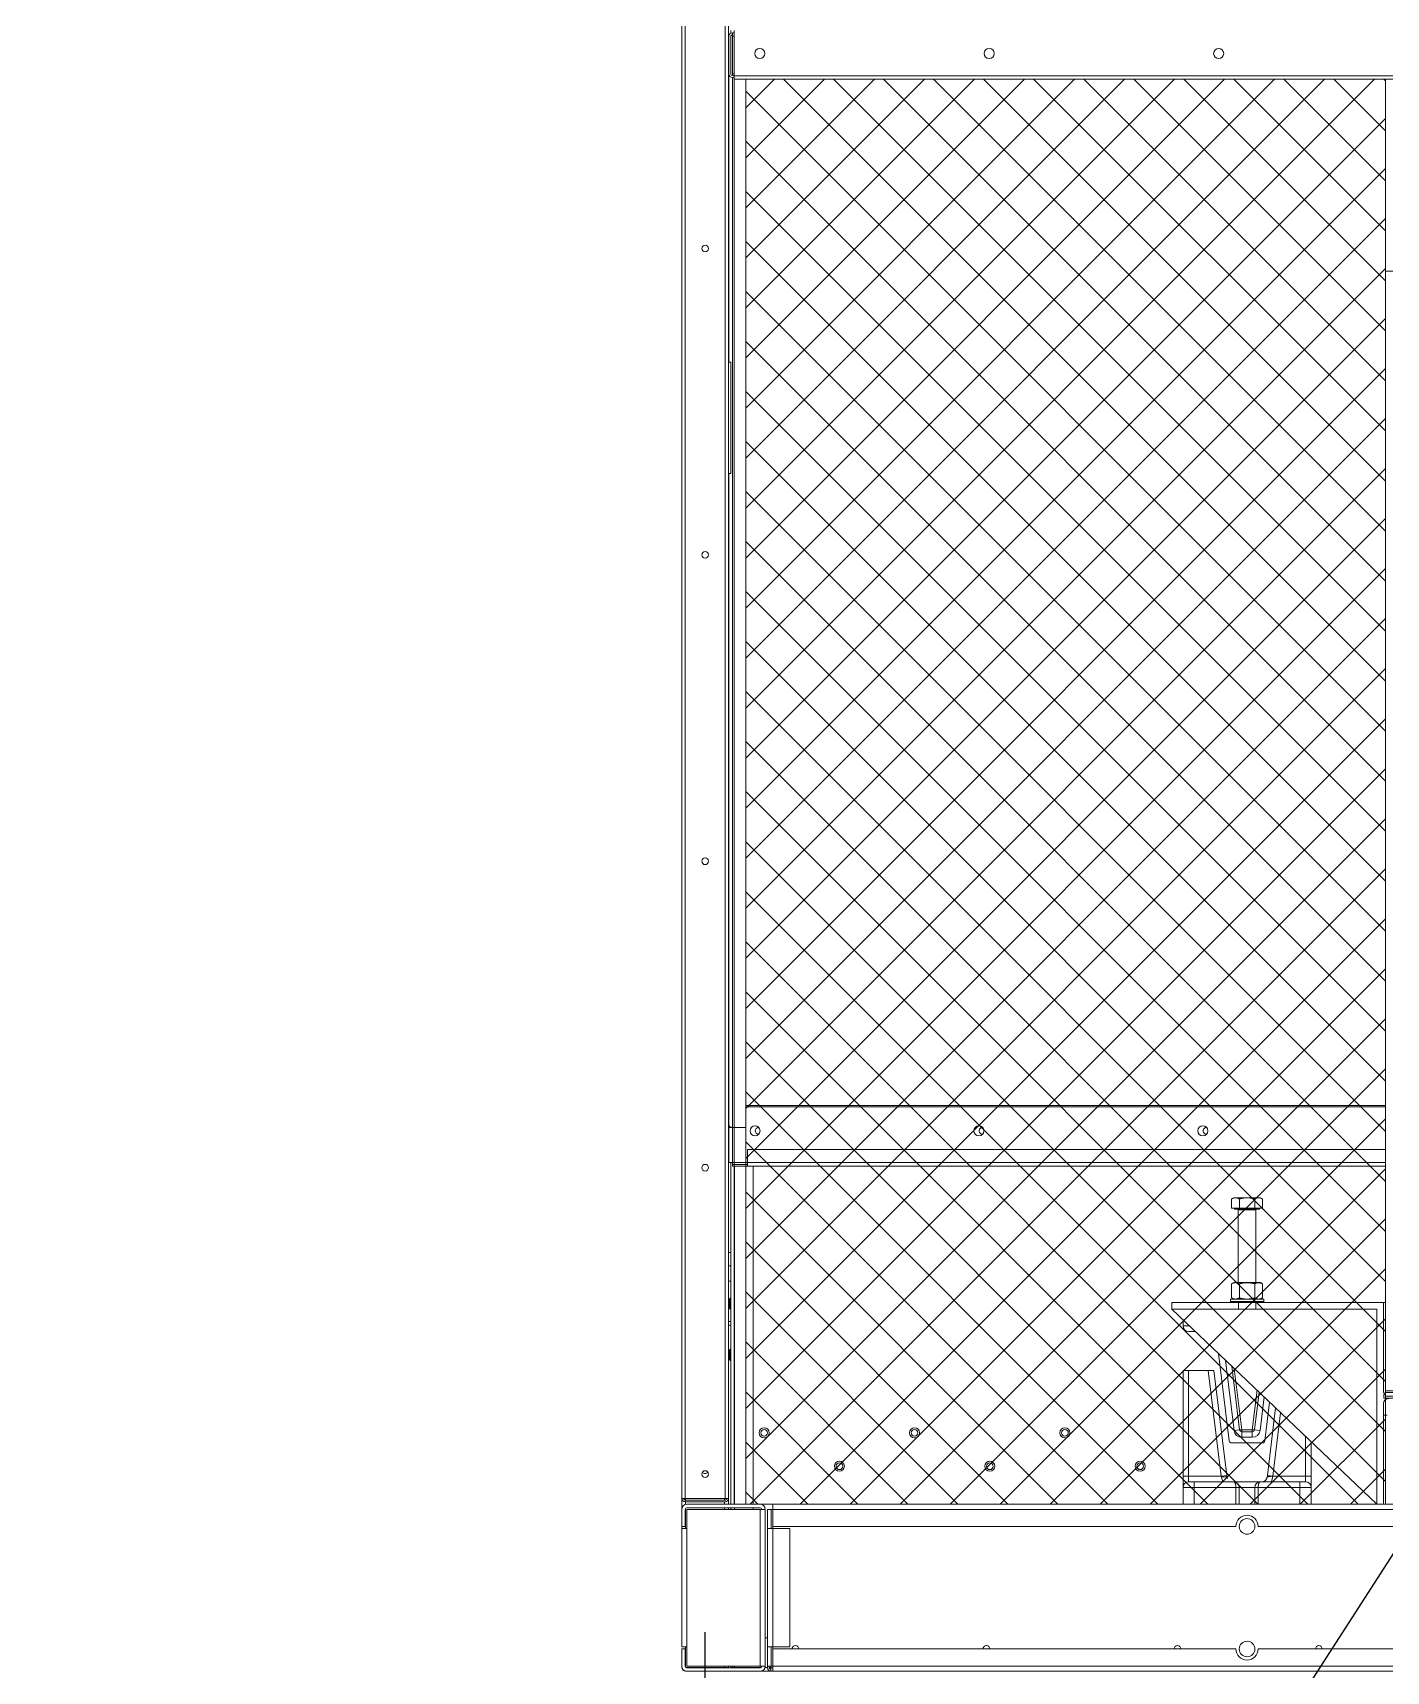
# Model space of a CAD drawing. Header units: millimetres. Extents: x 87724 to 117132, y 70018 to 90813.
# Drawn here: x 106566 to 107781, y 77601 to 79071 of the extents above; entities that cross this region are included whole.
import ezdxf
from ezdxf import colors
from ezdxf.entities.mleader import LeaderData, LeaderLine
from ezdxf.math import Vec2, Vec3

# ---------------------------------------------------------------- set-up
doc = ezdxf.new("R2010")
doc.units = ezdxf.units.MM
doc.linetypes.add('CENTERX2', pattern=[4, 2.5, -0.5, 0.5, -0.5])
doc.layers.add('냉각탑_dim', color=1, linetype='Continuous')
doc.styles.get("Standard").update_dxf_attribs({"font": 'arial.ttf'})

# ---------------------------------------------------------------- blocks, each defined once
blk = doc.blocks.new('SJMO 100 R')
at = {"lineweight": 5}
h = blk.add_hatch(dxfattribs=at)
h.set_pattern_fill('ANSI37', scale=10)
h.set_pattern_definition([(45, (-508540.594, -410614.56), (-22.4506403, 22.4506403), []), (135, (-508540.594, -410614.56), (-22.4506403, -22.4506403), [])])
h.paths.add_polyline_path([(107780, 79029.8), (107205.7, 79029.8), (107205.7, 77750.8), (107780, 77750.8)])
at = {"color": 7, "lineweight": 20}
for p, q in [((107148.3, 77755.9), (107148.3, 79997.7)), ((107151.4, 77755.9), (107151.4, 79997.7)), ((107187.2, 79997.7), (107187.2, 77755.9)), ((107190.3, 79997.7), (107190.3, 77755.9)), ((107193.8, 78088.9), (107193.8, 79031.4)), ((107195.4, 79032.9), (109301.2, 79032.9)), ((107195.4, 79029.8), (109311.5, 79029.8)), ((107205.7, 79029.8), (107205.7, 78088.9)), ((107780, 78857.5), (107780, 77852.4)), ((107230, 77750.8), (109266.6, 77750.8)), ((107230, 77746.1), (109266.6, 77746.1)), ((108830.8, 77730.8), (107665.8, 77730.8)), ((107665.8, 77620.8), (108830.8, 77620.8)), ((109266.6, 77605.5), (107230, 77605.5)), ((109266.6, 77600.8), (107230, 77600.8))]:
    blk.add_line(p, q, dxfattribs=at)
at = {"color": 7, "lineweight": 20, "ltscale": 0.018778}
for p, q in [((107190.7, 79068.3), (107190.7, 79034.5)), ((107192.3, 79068.3), (107192.3, 79034.5)), ((107193.8, 79034.5), (107193.8, 79068.3))]:
    blk.add_line(p, q, dxfattribs=at)
at = {"color": 7, "lineweight": 20, "ltscale": 0.001327}
blk.add_line((107192.3, 79071), (107192.3, 79073.4), dxfattribs=at)
at = {"color": 7, "lineweight": 20, "ltscale": 0.018632}
blk.add_line((107192.3, 79068), (107192.3, 79034.5), dxfattribs=at)
at = {"color": 7, "lineweight": 20, "ltscale": 0.001722}
for p, q in [((107193.8, 79071.4), (107193.8, 79068.3)), ((107195.4, 79029.8), (107195.4, 79032.9)), ((107190.7, 78088.9), (107193.8, 78088.9)), ((107190.7, 78057.3), (107193.8, 78057.3)), ((107207.3, 78057.3), (107207.3, 78054.2)), ((107151.4, 77755.9), (107148.3, 77755.9)), ((107187.2, 77755.9), (107190.3, 77755.9)), ((107228.4, 77603.9), (107228.4, 77600.8))]:
    blk.add_line(p, q, dxfattribs=at)
at = {"color": 7, "lineweight": 20, "ltscale": 0.000888887}
for p, q in [((107195.4, 79071.4), (107193.8, 79071.4)), ((107193.8, 79033), (107195.4, 79033))]:
    blk.add_line(p, q, dxfattribs=at)
at = {"color": 7, "lineweight": 20, "ltscale": 0.000888888}
for p, q in [((107195.4, 79068.3), (107193.8, 79068.3)), ((107193.8, 79034.5), (107195.4, 79034.5))]:
    blk.add_line(p, q, dxfattribs=at)
at = {"color": 7, "lineweight": 20, "ltscale": 0.0225}
blk.add_line((107195.4, 79073.4), (107195.4, 79032.9), dxfattribs=at)
at = {"color": 7, "lineweight": 20, "ltscale": 0.000335468}
blk.add_line((107190.7, 79034.5), (107190.7, 79033.9), dxfattribs=at)
at = {"color": 7, "lineweight": 20, "ltscale": 3.6866e-05}
blk.add_line((107190.8, 79033.9), (107190.7, 79033.9), dxfattribs=at)
at = {"color": 7, "lineweight": 20, "ltscale": 0.143368}
blk.add_line((107190.7, 78775.8), (107190.7, 79033.9), dxfattribs=at)
at = {"color": 7, "lineweight": 20, "ltscale": 0.000833334}
blk.add_line((107193.8, 79033), (107193.8, 79034.5), dxfattribs=at)
at = {"color": 7, "lineweight": 20, "ltscale": 0.000888889}
for p, q in [((107193.8, 79031.4), (107195.4, 79031.4)), ((107193.8, 79031.4), (107195.4, 79031.4)), ((107193.8, 78055.8), (107193.8, 78054.2)), ((107151.4, 77752.8), (107151.4, 77754.4)), ((107230, 77603.9), (107228.4, 77603.9))]:
    blk.add_line(p, q, dxfattribs=at)
at = {"color": 7, "lineweight": 20, "ltscale": 0.039056}
for p, q in [((107850.3, 78857.5), (107780, 78857.5)), ((107778.3, 77852.4), (107778.3, 77931.8)), ((107778.5, 77846), (107848.8, 77846)), ((107780, 77852.4), (107850.3, 77852.4)), ((107780, 77850.9), (107850.3, 77850.9)), ((107780, 77847.7), (107850.3, 77847.7))]:
    blk.add_line(p, q, dxfattribs=at)
at = {"color": 7, "lineweight": 20, "ltscale": 0.001111}
for p, q in [((107190.3, 78775.8), (107192.3, 78775.8)), ((107190.3, 78675.8), (107192.3, 78675.8)), ((107190.3, 77976.6), (107192.3, 77976.6)), ((107190.3, 77964.8), (107192.3, 77964.8)), ((107190.3, 77950.8), (107192.3, 77950.8)), ((107190.3, 77950.8), (107192.3, 77950.8)), ((107192.3, 77914.8), (107190.3, 77914.8)), ((107190.3, 77911.3), (107192.3, 77911.3)), ((107186.8, 77752.8), (107186.8, 77750.8)), ((107230, 77730.8), (107230, 77728.8)), ((107225.3, 77630.8), (107223.3, 77630.8)), ((107230, 77622.8), (107230, 77620.8)), ((107192.3, 77604.3), (107194.3, 77604.3))]:
    blk.add_line(p, q, dxfattribs=at)
at = {"color": 7, "lineweight": 20, "ltscale": 0.055556}
blk.add_line((107192.3, 78775.8), (107192.3, 78675.8), dxfattribs=at)
at = {"color": 7, "lineweight": 20, "ltscale": 0.32472}
blk.add_line((107190.7, 78091.3), (107190.7, 78675.8), dxfattribs=at)
at = {"color": 7, "lineweight": 20, "ltscale": 0.359778}
for p, q in [((107780, 78108.5), (107205.7, 78108.5)), ((107780, 78107.3), (107205.7, 78107.3))]:
    blk.add_line(p, q, dxfattribs=at)
at = {"color": 7, "lineweight": 20, "ltscale": 0.000148633}
blk.add_line((107190.7, 78091.3), (107190.7, 78091.1), dxfattribs=at)
at = {"color": 7, "lineweight": 20, "ltscale": 0.000998869}
blk.add_line((107190.7, 78091.1), (107190.7, 78089.3), dxfattribs=at)
at = {"color": 7, "lineweight": 20, "ltscale": 1.00804e-05}
blk.add_line((107190.7, 78091.1), (107190.7, 78091.1), dxfattribs=at)
at = {"color": 7, "lineweight": 20, "ltscale": 0.000227928}
blk.add_line((107190.7, 78089.3), (107190.7, 78088.9), dxfattribs=at)
at = {"color": 7, "lineweight": 20, "ltscale": 0.000772731}
blk.add_line((107190.7, 78089.3), (107192.1, 78089.3), dxfattribs=at)
at = {"color": 7, "lineweight": 20, "ltscale": 0.000171737}
blk.add_line((107192.3, 78088.9), (107192.3, 78089.2), dxfattribs=at)
at = {"color": 7, "lineweight": 20, "ltscale": 0.017557}
for p, q in [((107190.7, 78057.3), (107190.7, 78088.9)), ((107193.8, 78057.3), (107193.8, 78088.9)), ((107205.7, 78088.9), (107205.7, 78057.3))]:
    blk.add_line(p, q, dxfattribs=at)
at = {"color": 7, "lineweight": 20, "ltscale": 0.006611}
for p, q in [((107205.7, 78088.9), (107193.8, 78088.9)), ((107193.8, 78088.9), (107205.7, 78088.9)), ((107207.3, 78057.3), (107207.3, 78069.2)), ((107193.8, 78057.3), (107205.7, 78057.3))]:
    blk.add_line(p, q, dxfattribs=at)
at = {"color": 7, "lineweight": 20, "ltscale": 0.358889}
for p, q in [((107207.3, 78069.2), (107780, 78069.2)), ((107207.3, 78057.3), (107780, 78057.3)), ((107207.3, 78054.2), (107780, 78054.2))]:
    blk.add_line(p, q, dxfattribs=at)
at = {"color": 7, "lineweight": 20, "ltscale": 0.170236}
blk.add_line((107192.3, 78057.3), (107192.3, 77750.8), dxfattribs=at)
at = {"color": 7, "lineweight": 20, "ltscale": 0.000833333}
for p, q in [((107193.8, 78055.8), (107193.8, 78057.3)), ((107230, 77746.1), (107228.5, 77746.1)), ((107153, 77622.8), (107151.5, 77622.8)), ((107188.3, 77604.3), (107186.8, 77604.3)), ((107195.8, 77604.3), (107194.3, 77604.3)), ((107220.1, 77605.5), (107218.6, 77605.5)), ((107230, 77605.5), (107228.5, 77605.5))]:
    blk.add_line(p, q, dxfattribs=at)
at = {"color": 7, "lineweight": 20, "ltscale": 0.0075}
for p, q in [((107193.8, 78057.3), (107207.3, 78057.3)), ((107207.3, 78055.8), (107193.8, 78055.8)), ((107193.8, 78054.2), (107207.3, 78054.2))]:
    blk.add_line(p, q, dxfattribs=at)
at = {"color": 7, "lineweight": 20, "ltscale": 0.168514}
for p, q in [((107195.8, 78054.2), (107195.8, 77750.8)), ((107212.3, 77750.8), (107212.3, 78054.2))]:
    blk.add_line(p, q, dxfattribs=at)
at = {"color": 7, "lineweight": 20, "ltscale": 0.001225}
for p, q in [((107643.8, 78025.8), (107641.9, 78024.7)), ((107667.7, 78025.8), (107669.6, 78024.7))]:
    blk.add_line(p, q, dxfattribs=at)
at = {"color": 7, "lineweight": 20, "ltscale": 0.004598}
for p, q in [((107641.9, 78016.5), (107641.9, 78024.7)), ((107648.9, 78016.5), (107648.9, 78024.7)), ((107662.7, 78016.5), (107662.7, 78024.7)), ((107669.6, 78016.5), (107669.6, 78024.7))]:
    blk.add_line(p, q, dxfattribs=at)
at = {"color": 7, "lineweight": 20, "ltscale": 0.003849}
for p, q in [((107641.9, 78016.5), (107648.9, 78016.5)), ((107662.7, 78016.5), (107669.6, 78016.5))]:
    blk.add_line(p, q, dxfattribs=at)
at = {"color": 7, "lineweight": 20, "ltscale": 0.012461}
blk.add_line((107643.8, 78025.8), (107666.3, 78025.8), dxfattribs=at)
at = {"color": 7, "lineweight": 20, "ltscale": 0.000444444}
for p, q in [((107644.5, 78015.7), (107644.5, 78016.5)), ((107667, 78015.7), (107667, 78016.5))]:
    blk.add_line(p, q, dxfattribs=at)
at = {"color": 7, "lineweight": 20, "ltscale": 0.006247}
for p, q in [((107655.8, 78015.7), (107644.5, 78015.7)), ((107667, 78015.7), (107655.8, 78015.7))]:
    blk.add_line(p, q, dxfattribs=at)
at = {"color": 7, "lineweight": 20, "ltscale": 0.007698}
blk.add_line((107648.9, 78016.5), (107662.7, 78016.5), dxfattribs=at)
at = {"color": 7, "lineweight": 20, "ltscale": 0.00081246}
blk.add_line((107666.3, 78025.8), (107667.7, 78025.8), dxfattribs=at)
at = {"color": 7, "lineweight": 20, "ltscale": 0.004444}
for p, q in [((107655.8, 78015.1), (107647.8, 78015.1)), ((107663.8, 78015.1), (107655.8, 78015.1))]:
    blk.add_line(p, q, dxfattribs=at)
at = {"color": 7, "lineweight": 20, "ltscale": 0.036344}
for p, q in [((107647.8, 78015.1), (107647.8, 77949.6)), ((107663.8, 78015.1), (107663.8, 77949.6))]:
    blk.add_line(p, q, dxfattribs=at)
at = {"color": 7, "lineweight": 20, "ltscale": 0.00121}
for p, q in [((107643.8, 77949.6), (107641.9, 77948.5)), ((107667.8, 77949.6), (107669.6, 77948.5)), ((107643.8, 77934.8), (107641.9, 77935.9)), ((107667.8, 77934.8), (107669.6, 77935.9))]:
    blk.add_line(p, q, dxfattribs=at)
at = {"color": 7, "lineweight": 20, "ltscale": 0.007012}
for p, q in [((107641.9, 77948.5), (107641.9, 77935.9)), ((107648.9, 77948.5), (107648.9, 77935.9)), ((107662.7, 77948.5), (107662.7, 77935.9)), ((107669.6, 77948.5), (107669.6, 77935.9))]:
    blk.add_line(p, q, dxfattribs=at)
at = {"color": 7, "lineweight": 20, "ltscale": 0.000814081}
blk.add_line((107643.8, 77949.6), (107645.3, 77949.6), dxfattribs=at)
at = {"color": 7, "lineweight": 20, "ltscale": 0.012486}
blk.add_line((107645.3, 77949.6), (107667.8, 77949.6), dxfattribs=at)
at = {"color": 7, "lineweight": 20, "ltscale": 0.000337907}
blk.add_line((107190.3, 77935.3), (107190.6, 77935.8), dxfattribs=at)
at = {"color": 7, "lineweight": 20, "ltscale": 0.000340048}
for p, q in [((107190.6, 77935.8), (107190.6, 77935.2)), ((107192.1, 77935.8), (107192.1, 77935.2)), ((107190.6, 77879.8), (107190.6, 77880.4)), ((107192.1, 77879.8), (107192.1, 77880.4))]:
    blk.add_line(p, q, dxfattribs=at)
at = {"color": 7, "lineweight": 20, "ltscale": 0.000924157}
for p, q in [((107191.3, 77934.3), (107190.6, 77935.8)), ((107191.3, 77927.3), (107190.6, 77925.8)), ((107191.3, 77888.3), (107190.6, 77889.8)), ((107191.3, 77881.3), (107190.6, 77879.8))]:
    blk.add_line(p, q, dxfattribs=at)
at = {"color": 7, "lineweight": 20, "ltscale": 0.005216}
for p, q in [((107190.6, 77935.2), (107190.6, 77925.8)), ((107192.1, 77935.2), (107192.1, 77925.8)), ((107190.6, 77880.4), (107190.6, 77889.8)), ((107192.1, 77880.4), (107192.1, 77889.8))]:
    blk.add_line(p, q, dxfattribs=at)
at = {"color": 7, "lineweight": 20, "ltscale": 0.000939485}
for p, q in [((107191.3, 77934.3), (107192.1, 77935.8)), ((107191.3, 77927.3), (107192.1, 77925.8)), ((107191.3, 77888.3), (107192.1, 77889.8)), ((107191.3, 77881.3), (107192.1, 77879.8))]:
    blk.add_line(p, q, dxfattribs=at)
at = {"color": 7, "lineweight": 20, "ltscale": 0.000238034}
for p, q in [((107191.3, 77933.9), (107191.3, 77934.3)), ((107191.3, 77881.8), (107191.3, 77881.3))]:
    blk.add_line(p, q, dxfattribs=at)
at = {"color": 7, "lineweight": 20, "ltscale": 0.003651}
for p, q in [((107191.3, 77927.3), (107191.3, 77933.9)), ((107191.3, 77888.3), (107191.3, 77881.8))]:
    blk.add_line(p, q, dxfattribs=at)
at = {"color": 7, "lineweight": 20, "ltscale": 0.000280261}
for p, q in [((107192.3, 77935.4), (107192.1, 77935.8)), ((107192.3, 77926.3), (107192.1, 77925.8)), ((107192.3, 77889.4), (107192.1, 77889.8)), ((107192.3, 77880.3), (107192.1, 77879.8))]:
    blk.add_line(p, q, dxfattribs=at)
at = {"color": 0, "lineweight": 20}
for p, q in [((107588.3, 77925.8), (107588.3, 77931.8)), ((107588.3, 77931.8), (107780, 77931.8)), ((107608.3, 77925.8), (107588.3, 77925.8)), ((107588.3, 77925.8), (107772.3, 77750.8)), ((107708.3, 77925.8), (107772.3, 77925.8)), ((107772.3, 77925.8), (107772.3, 77750.8)), ((107223.3, 77600.8), (109273.3, 77600.8))]:
    blk.add_line(p, q, dxfattribs=at)
at = {"color": 7, "lineweight": 20, "ltscale": 0.008333}
for p, q in [((107640.8, 77934.8), (107655.8, 77934.8)), ((107640.8, 77932.7), (107655.8, 77932.7)), ((107655.8, 77934.8), (107670.8, 77934.8)), ((107655.8, 77932.7), (107670.8, 77932.7)), ((107598.3, 77750.8), (107598.3, 77765.8)), ((107608.3, 77750.8), (107608.3, 77765.8)), ((107645.8, 77750.8), (107645.8, 77765.8)), ((107648.8, 77750.8), (107648.8, 77765.8)), ((107662.8, 77750.8), (107662.8, 77765.8)), ((107665.8, 77750.8), (107665.8, 77765.8)), ((107703.3, 77750.8), (107703.3, 77765.8)), ((107713.3, 77750.8), (107713.3, 77765.8))]:
    blk.add_line(p, q, dxfattribs=at)
at = {"color": 7, "lineweight": 20, "ltscale": 0.001187}
for p, q in [((107640.8, 77934.8), (107640.8, 77932.7)), ((107670.8, 77934.8), (107670.8, 77932.7))]:
    blk.add_line(p, q, dxfattribs=at)
at = {"color": 7, "lineweight": 20, "ltscale": 0.000787795}
for p, q in [((107641.9, 77931.8), (107640.8, 77932.7)), ((107669.7, 77931.8), (107670.8, 77932.7))]:
    blk.add_line(p, q, dxfattribs=at)
at = {"color": 7, "lineweight": 20, "ltscale": 0.007708}
for p, q in [((107641.9, 77931.8), (107655.8, 77931.8)), ((107655.8, 77931.8), (107669.7, 77931.8))]:
    blk.add_line(p, q, dxfattribs=at)
at = {"color": 7, "lineweight": 20, "ltscale": 0.003333}
for p, q in [((107648, 77931.8), (107648, 77925.8)), ((107663.6, 77931.8), (107663.6, 77925.8))]:
    blk.add_line(p, q, dxfattribs=at)
at = {"color": 7, "lineweight": 20, "ltscale": 0.000339182}
for p, q in [((107190.3, 77926.4), (107190.6, 77925.8)), ((107190.3, 77889.3), (107190.6, 77889.8)), ((107190.3, 77880.4), (107190.6, 77879.8))]:
    blk.add_line(p, q, dxfattribs=at)
at = {"color": 7, "lineweight": 20, "ltscale": 0.005556}
for p, q in [((107598.3, 77916.3), (107598.3, 77910.8)), ((107604.1, 77910.8), (107598.3, 77910.8)), ((107608.3, 77765.8), (107598.3, 77765.8)), ((107713.3, 77765.8), (107703.3, 77765.8)), ((107713.3, 77775.8), (107713.3, 77765.8))]:
    blk.add_line(p, q, dxfattribs=at)
at = {"color": 7, "lineweight": 20, "ltscale": 0.002778}
for p, q in [((107608.3, 77925.8), (107603.3, 77925.8)), ((107708.3, 77925.8), (107703.3, 77925.8)), ((107608.3, 77905.8), (107603.3, 77905.8)), ((107608.3, 77906.8), (107608.3, 77905.8)), ((107603.3, 77870.8), (107598.3, 77870.8)), ((107649.1, 77817.6), (107644.1, 77817)), ((107651.1, 77815.8), (107651.1, 77810.8)), ((107660.5, 77815.8), (107660.5, 77810.8)), ((107662.5, 77817.6), (107667.5, 77817)), ((107603.3, 77775.8), (107598.3, 77775.8)), ((107603.3, 77770.8), (107603.3, 77775.8)), ((107608.3, 77770.8), (107603.3, 77770.8)), ((107608.3, 77770.8), (107608.3, 77765.8)), ((107632.6, 77775.8), (107637.6, 77776.4)), ((107678.9, 77775.8), (107674, 77776.4)), ((107703.3, 77770.8), (107703.3, 77765.8)), ((107708.3, 77770.8), (107703.3, 77770.8)), ((107708.3, 77775.8), (107713.3, 77775.8)), ((107708.3, 77775.8), (107708.3, 77770.8))]:
    blk.add_line(p, q, dxfattribs=at)
at = {"color": 7, "lineweight": 20, "ltscale": 0.014295}
for p, q in [((107634, 77925.8), (107608.3, 77925.8)), ((107703.3, 77925.8), (107677.6, 77925.8))]:
    blk.add_line(p, q, dxfattribs=at)
at = {"color": 7, "lineweight": 20, "ltscale": 0.002205}
for p, q in [((107634, 77925.8), (107638, 77925.8)), ((107673.6, 77925.8), (107677.6, 77925.8))]:
    blk.add_line(p, q, dxfattribs=at)
at = {"color": 7, "lineweight": 20, "ltscale": 0.019777}
blk.add_line((107673.6, 77925.8), (107638, 77925.8), dxfattribs=at)
at = {"color": 7, "lineweight": 20, "ltscale": 0.008376}
blk.add_line((107608.3, 77905.8), (107609.3, 77905.8), dxfattribs=at)
at = {"color": 7, "lineweight": 20, "ltscale": 0.053282}
for p, q in [((107639.8, 77807.6), (107630.2, 77885.9)), ((107671.7, 77807.6), (107676, 77842.4))]:
    blk.add_line(p, q, dxfattribs=at)
at = {"color": 7, "lineweight": 20, "ltscale": 0.052778}
for p, q in [((107598.3, 77870.8), (107598.3, 77775.8)), ((107603.3, 77870.8), (107603.3, 77775.8)), ((107708.3, 77775.8), (107708.3, 77811.7)), ((107713.3, 77775.8), (107713.3, 77806.9))]:
    blk.add_line(p, q, dxfattribs=at)
at = {"color": 7, "lineweight": 20, "ltscale": 0.009824}
blk.add_line((107603.3, 77870.8), (107621, 77870.8), dxfattribs=at)
at = {"color": 7, "lineweight": 20, "ltscale": 0.053174}
for p, q in [((107632.6, 77775.8), (107621, 77870.8)), ((107678.9, 77775.8), (107685.9, 77832.9))]:
    blk.add_line(p, q, dxfattribs=at)
at = {"color": 7, "lineweight": 20, "ltscale": 0.002799}
blk.add_line((107626, 77870.8), (107621, 77870.8), dxfattribs=at)
at = {"color": 7, "lineweight": 20, "ltscale": 0.052833}
for p, q in [((107637.6, 77776.4), (107626, 77870.8)), ((107674, 77776.4), (107681.4, 77837.2))]:
    blk.add_line(p, q, dxfattribs=at)
at = {"color": 7, "lineweight": 20, "ltscale": 0.058129}
for p, q in [((107636.4, 77880.1), (107644.1, 77817)), ((107667.5, 77817), (107671.1, 77847))]:
    blk.add_line(p, q, dxfattribs=at)
at = {"color": 7, "lineweight": 20, "ltscale": 0.059604}
for p, q in [((107642.1, 77874.7), (107649.1, 77817.6)), ((107644.3, 77872.5), (107651.1, 77817.6)), ((107664.9, 77853), (107660.5, 77817.6)), ((107662.5, 77817.6), (107666.6, 77851.3))]:
    blk.add_line(p, q, dxfattribs=at)
at = {"color": 7, "lineweight": 20, "ltscale": 0.005722}
blk.add_line((107778.3, 77830.7), (107778.3, 77841), dxfattribs=at)
at = {"color": 7, "lineweight": 20, "ltscale": 0.000190851}
blk.add_line((107778.5, 77851.1), (107778.5, 77850.7), dxfattribs=at)
at = {"color": 7, "lineweight": 20, "ltscale": 6.56775e-05}
blk.add_line((107778.5, 77850.7), (107778.6, 77850.7), dxfattribs=at)
at = {"color": 7, "lineweight": 20, "ltscale": 0.000587565}
blk.add_line((107778.5, 77849.2), (107779.5, 77849.2), dxfattribs=at)
at = {"color": 7, "lineweight": 20, "ltscale": 0.001778}
for p, q in [((107778.5, 77849.2), (107778.5, 77846)), ((107780, 77850.9), (107780, 77847.7)), ((107778.3, 77830.7), (107781.5, 77830.7)), ((107228.5, 77746.1), (107225.3, 77746.1)), ((107151.5, 77730.8), (107148.3, 77730.8)), ((107148.3, 77622.8), (107151.5, 77622.8)), ((107148.3, 77620.8), (107151.5, 77620.8)), ((107225.3, 77605.5), (107228.5, 77605.5))]:
    blk.add_line(p, q, dxfattribs=at)
at = {"color": 7, "lineweight": 20, "ltscale": 0.044389}
blk.add_line((107778.3, 77750.8), (107778.3, 77830.7), dxfattribs=at)
at = {"color": 7, "lineweight": 20, "ltscale": 0.000975701}
for p, q in [((107651.1, 77817.6), (107651.1, 77815.8)), ((107660.5, 77817.6), (107660.5, 77815.8))]:
    blk.add_line(p, q, dxfattribs=at)
at = {"color": 7, "lineweight": 20, "ltscale": 0.005249}
for p, q in [((107651.1, 77817.6), (107660.5, 77817.6)), ((107660.5, 77815.8), (107651.1, 77815.8)), ((107660.5, 77810.8), (107651.1, 77810.8))]:
    blk.add_line(p, q, dxfattribs=at)
at = {"color": 7, "lineweight": 20, "ltscale": 0.015502}
blk.add_line((107669.7, 77805.8), (107641.8, 77805.8), dxfattribs=at)
at = {"color": 7, "lineweight": 20, "ltscale": 0.005554}
blk.add_line((107598.3, 77765.8), (107598.3, 77775.8), dxfattribs=at)
at = {"color": 7, "lineweight": 20, "ltscale": 0.016305}
for p, q in [((107603.3, 77775.8), (107632.6, 77775.8)), ((107678.9, 77775.8), (107708.3, 77775.8))]:
    blk.add_line(p, q, dxfattribs=at)
at = {"color": 7, "lineweight": 20, "ltscale": 0.019722}
for p, q in [((107608.3, 77770.8), (107643.8, 77770.8)), ((107703.3, 77770.8), (107667.8, 77770.8))]:
    blk.add_line(p, q, dxfattribs=at)
at = {"color": 7, "lineweight": 20, "ltscale": 0.020833}
for p, q in [((107608.3, 77765.8), (107645.8, 77765.8)), ((107703.3, 77765.8), (107665.8, 77765.8))]:
    blk.add_line(p, q, dxfattribs=at)
at = {"color": 7, "lineweight": 20, "ltscale": 0.00286}
for p, q in [((107632.6, 77775.8), (107633.9, 77770.8)), ((107678.9, 77775.8), (107677.7, 77770.8))]:
    blk.add_line(p, q, dxfattribs=at)
at = {"color": 7, "lineweight": 20, "ltscale": 0.002757}
blk.add_line((107637.7, 77775.2), (107632.8, 77775.2), dxfattribs=at)
at = {"color": 7, "lineweight": 20, "ltscale": 0.000682136}
for p, q in [((107637.6, 77776.4), (107637.7, 77775.2)), ((107674, 77776.4), (107673.8, 77775.2))]:
    blk.add_line(p, q, dxfattribs=at)
at = {"color": 7, "lineweight": 20, "ltscale": 3.09685e-05}
blk.add_line((107639.5, 77772), (107639.5, 77772), dxfattribs=at)
at = {"color": 7, "lineweight": 20, "ltscale": 7.47435e-06}
blk.add_line((107642.7, 77770.8), (107642.8, 77770.8), dxfattribs=at)
at = {"color": 7, "lineweight": 20, "ltscale": 0.013331}
blk.add_line((107667.8, 77770.8), (107643.8, 77770.8), dxfattribs=at)
at = {"color": 7, "lineweight": 20, "ltscale": 0.001667}
for p, q in [((107648.8, 77765.8), (107645.8, 77765.8)), ((107665.8, 77765.8), (107662.8, 77765.8))]:
    blk.add_line(p, q, dxfattribs=at)
at = {"color": 7, "lineweight": 20, "ltscale": 0.007778}
blk.add_line((107662.8, 77765.8), (107648.8, 77765.8), dxfattribs=at)
at = {"color": 7, "lineweight": 20, "ltscale": 0.005382}
blk.add_line((107148.3, 77746.2), (107148.3, 77755.9), dxfattribs=at)
at = {"color": 7, "lineweight": 20, "ltscale": 0.019889}
for p, q in [((107151.4, 77755.9), (107187.2, 77755.9)), ((107187.2, 77754.4), (107151.4, 77754.4)), ((107187.2, 77752.8), (107151.4, 77752.8))]:
    blk.add_line(p, q, dxfattribs=at)
at = {"color": 7, "lineweight": 20, "ltscale": 0.000832888}
for p, q in [((107151.8, 77754.4), (107151.8, 77755.9)), ((107186.8, 77755.9), (107186.8, 77754.4))]:
    blk.add_line(p, q, dxfattribs=at)
at = {"color": 7, "lineweight": 20, "ltscale": 0.001198}
blk.add_line((107151.8, 77750.7), (107151.8, 77752.8), dxfattribs=at)
at = {"color": 7, "lineweight": 20, "ltscale": 0.036444}
for p, q in [((107153, 77750.8), (107218.6, 77750.8)), ((107153, 77747.6), (107218.6, 77747.6)), ((107218.6, 77746.1), (107153, 77746.1)), ((107153, 77605.5), (107218.6, 77605.5)), ((107218.6, 77605.5), (107153, 77605.5)), ((107153, 77604), (107218.6, 77604)), ((107153, 77600.8), (107218.6, 77600.8))]:
    blk.add_line(p, q, dxfattribs=at)
at = {"color": 7, "lineweight": 20, "ltscale": 0.002833}
for p, q in [((107190.3, 77755.9), (107190.3, 77750.8)), ((107190.3, 77750.8), (107190.3, 77755.9))]:
    blk.add_line(p, q, dxfattribs=at)
at = {"color": 7, "lineweight": 20, "ltscale": 0.002611}
for p, q in [((107230, 77746.1), (107230, 77750.8)), ((107218.6, 77746.1), (107223.3, 77746.1)), ((107148.3, 77728.8), (107153, 77728.8)), ((107230, 77728.8), (107225.3, 77728.8)), ((107148.3, 77622.8), (107153, 77622.8)), ((107230, 77622.8), (107225.3, 77622.8)), ((107218.6, 77605.5), (107223.3, 77605.5)), ((107230, 77605.5), (107230, 77600.8))]:
    blk.add_line(p, q, dxfattribs=at)
at = {"color": 7, "lineweight": 20, "ltscale": 0.0085}
for p, q in [((107148.3, 77730.8), (107148.3, 77746.1)), ((107151.5, 77730.8), (107151.5, 77746.1)), ((107230, 77746.1), (107230, 77730.8)), ((107245.3, 77728.8), (107230, 77728.8)), ((107148.3, 77605.5), (107148.3, 77620.8)), ((107151.5, 77605.5), (107151.5, 77620.8)), ((107230, 77622.8), (107245.3, 77622.8)), ((107230, 77620.8), (107230, 77605.5))]:
    blk.add_line(p, q, dxfattribs=at)
at = {"color": 7, "lineweight": 20, "ltscale": 0.010111}
for p, q in [((107151.8, 77728.8), (107151.8, 77747)), ((107151.8, 77604.6), (107151.8, 77622.8))]:
    blk.add_line(p, q, dxfattribs=at)
at = {"color": 7, "lineweight": 20, "ltscale": 0.009611}
for p, q in [((107153, 77728.8), (107153, 77746.1)), ((107225.3, 77746.1), (107225.3, 77728.8)), ((107228.5, 77728.8), (107228.5, 77746.1)), ((107153, 77605.5), (107153, 77622.8)), ((107225.3, 77622.8), (107225.3, 77605.5)), ((107228.5, 77605.5), (107228.5, 77622.8))]:
    blk.add_line(p, q, dxfattribs=at)
at = {"color": 7, "lineweight": 20, "ltscale": 0.000834307}
blk.add_line((107186.8, 77747.6), (107186.8, 77746.1), dxfattribs=at)
at = {"color": 7, "lineweight": 20, "ltscale": 0.000833331}
for p, q in [((107190.3, 77747.6), (107190.3, 77746.1)), ((107190.3, 77746.1), (107190.3, 77747.6)), ((107190.3, 77746.1), (107190.3, 77747.6)), ((107192.3, 77747.6), (107192.3, 77746.1)), ((107195.8, 77747.6), (107195.8, 77746.1)), ((107212.3, 77746.1), (107212.3, 77747.6))]:
    blk.add_line(p, q, dxfattribs=at)
at = {"color": 7, "lineweight": 20, "ltscale": 0.078111}
for p, q in [((107218.6, 77746.1), (107218.6, 77605.5)), ((107223.3, 77746.1), (107223.3, 77605.5))]:
    blk.add_line(p, q, dxfattribs=at)
at = {"color": 7, "lineweight": 20, "ltscale": 0.00111}
blk.add_line((107148.3, 77728.8), (107148.3, 77730.8), dxfattribs=at)
at = {"color": 7, "lineweight": 20, "ltscale": 0.058889}
for p, q in [((107148.3, 77728.8), (107148.3, 77622.8)), ((107153, 77728.8), (107153, 77622.8)), ((107225.3, 77622.8), (107225.3, 77728.8)), ((107230, 77622.8), (107230, 77728.8)), ((107245.3, 77622.8), (107245.3, 77728.8))]:
    blk.add_line(p, q, dxfattribs=at)
at = {"color": 7, "lineweight": 20, "ltscale": 0.231}
for p, q in [((107645.8, 77730.8), (107230, 77730.8)), ((107230, 77620.8), (107645.8, 77620.8))]:
    blk.add_line(p, q, dxfattribs=at)
at = {"color": 1, "linetype": 'CENTERX2', "ltscale": 50}
blk.add_line((107169.3, 77555.8), (107169.3, 77635.8), dxfattribs=at)
at = {"color": 7, "lineweight": 20, "ltscale": 0.000632486}
blk.add_line((107148.3, 77604.3), (107148.3, 77605.5), dxfattribs=at)
at = {"color": 7, "lineweight": 20, "ltscale": 0.019278}
for p, q in [((107152.1, 77604.3), (107186.8, 77604.3)), ((107186.8, 77604.3), (107152.1, 77604.3))]:
    blk.add_line(p, q, dxfattribs=at)
at = {"color": 7, "lineweight": 20, "ltscale": 0.000666669}
for p, q in [((107186.8, 77605.5), (107186.8, 77604.3)), ((107195.8, 77605.5), (107195.8, 77604.3))]:
    blk.add_line(p, q, dxfattribs=at)
at = {"color": 7, "lineweight": 20, "ltscale": 0.001944}
blk.add_line((107186.8, 77604.3), (107190.3, 77604.3), dxfattribs=at)
at = {"color": 7, "lineweight": 20, "ltscale": 0.000667646}
for p, q in [((107190.3, 77605.5), (107190.3, 77604.3)), ((107194.3, 77604.3), (107194.3, 77605.5))]:
    blk.add_line(p, q, dxfattribs=at)
at = {"color": 7, "lineweight": 20, "ltscale": 0.00066667}
blk.add_line((107192.3, 77605.5), (107192.3, 77604.3), dxfattribs=at)
at = {"color": 7, "lineweight": 20, "ltscale": 0.000166667}
blk.add_line((107195.8, 77604), (107195.8, 77604.3), dxfattribs=at)
at = {"color": 7, "lineweight": 20, "ltscale": 0.013167}
blk.add_line((107195.8, 77604.3), (107219.5, 77604.3), dxfattribs=at)
at = {"color": 7, "lineweight": 20, "ltscale": 0.001197}
blk.add_line((107223.1, 77604.3), (107225.3, 77604.3), dxfattribs=at)
at = {"color": 7, "lineweight": 20, "ltscale": 0.000888893}
blk.add_line((107225.3, 77603.9), (107225.3, 77605.5), dxfattribs=at)
at = {"color": 7, "lineweight": 20, "ltscale": 0.00088892}
blk.add_line((107226.9, 77603.9), (107226.9, 77605.5), dxfattribs=at)
at = {"color": 7, "lineweight": 20, "ltscale": 0.000833332}
blk.add_line((107226.9, 77604.3), (107228.4, 77604.3), dxfattribs=at)
at = {"color": 7, "lineweight": 20, "ltscale": 0.000888918}
blk.add_line((107228.4, 77605.5), (107228.4, 77603.9), dxfattribs=at)
at = {"color": 7, "lineweight": 20, "ltscale": 0.000665759}
blk.add_line((107151.8, 77600.8), (107153, 77600.8), dxfattribs=at)
at = {"color": 7, "lineweight": 20, "ltscale": 0.005444}
blk.add_line((107218.6, 77600.8), (107228.4, 77600.8), dxfattribs=at)
at = {"color": 7, "lineweight": 20, "ltscale": 0.00088886}
blk.add_line((107230, 77600.8), (107228.4, 77600.8), dxfattribs=at)
at = {"color": 0, "lineweight": 20}
for points in [[(107195.4, 79029.8), (109278, 79029.8), (109278, 77750.8), (107195.4, 77750.8)], [(107205.7, 79029.8), (107780, 79029.8), (107780, 77750.8), (107205.7, 77750.8)]]:
    blk.add_lwpolyline(points, close=True, dxfattribs=at)
at = {"color": 7, "lineweight": 20}
for centre, radius in [((107218.3, 79052.8), 4.5), ((107424.3, 79052.8), 4.5), ((107630.3, 79052.8), 4.5), ((107169.3, 78877.8), 3), ((107169.3, 78602.8), 3), ((107169.3, 78327.8), 3), ((107214.1, 78085.9), 4.5), ((107415.1, 78085.9), 4.5), ((107616.1, 78085.9), 4.5), ((107169.3, 78052.8), 3), ((107222.3, 77814.8), 4.5), ((107222.3, 77814.8), 3), ((107357.3, 77814.8), 4.5), ((107357.3, 77814.8), 3), ((107492.3, 77814.8), 4.5), ((107492.3, 77814.8), 3), ((107169.3, 77777.8), 3), ((107289.8, 77784.8), 4.5), ((107289.8, 77784.8), 3), ((107424.8, 77784.8), 4.5), ((107424.8, 77784.8), 3), ((107559.8, 77784.8), 4.5), ((107559.8, 77784.8), 3), ((107655.8, 77730.8), 7), ((107655.8, 77620.8), 7)]:
    blk.add_circle(centre, radius, dxfattribs=at)
for centre, radius, start, end in [((107193.8, 79068.3), 3.1, 90, 180), ((107193.8, 79068.3), 1.5, 90, 180), ((107193.8, 79034.5), 3.1, 180, 270), ((107193.8, 79034.5), 1.5, 180, 270), ((107187.2, 78753.9), 3.1, 359.4657, 0), ((107187.2, 78745.7), 3.1, 0, 0.5343), ((107187.2, 78254.9), 3.1, 359.4657, 0), ((107187.2, 78246.7), 3.1, 0, 0.5343), ((107187.2, 78105.9), 3.1, 359.3699, 0), ((107186.8, 78097.3), 3.5, 0, 0.5932), ((107217.3, 78085.8), 3, 86.5071, 272.5332), ((107418.3, 78085.8), 3, 86.5071, 272.5332), ((107619.3, 78085.8), 3, 86.5071, 272.5332), ((107647.2, 78015.1), 0.6, 0, 90), ((107664.4, 78015.1), 0.6, 90, 180), ((107188.8, 77916.3), 1.5, 358.8886, 0), ((107603.3, 77910.8), 5, 180, 270), ((107783, 77852.4), 4.7, 180, 230.3368), ((107783, 77841), 4.7, 90, 180), ((107651.1, 77817.8), 7, 187, 270), ((107651.1, 77817.8), 2, 187, 270), ((107660.5, 77817.8), 2, 270, 353), ((107660.5, 77817.8), 7, 270, 353), ((107641.8, 77807.8), 2, 187, 270), ((107669.7, 77807.8), 2, 270, 353), ((107169.3, 77781.3), 3, 215.6815, 324.3142), ((107603.3, 77765.8), 5, 90, 180), ((107642.7, 77775.8), 4.97, 189.5376, 207.8079), ((107642.7, 77776), 5.19, 266.0466, 269.6153), ((107643.8, 77765.8), 5, 0, 90), ((107667.8, 77765.8), 5, 90, 180), ((107668.9, 77775.8), 5, 270.1925, 352.9996), ((107668.9, 77775.8), 4.97, 332.1984, 350.4499), ((107668.8, 77775.9), 5.08, 332.5082, 341.5499), ((107708.3, 77765.8), 5, 0, 90), ((107151.4, 77755.9), 3.1, 180, 270), ((107153, 77746.1), 4.7, 90, 180), ((107151.4, 77755.9), 1.5, 180, 270), ((107187.2, 77755.9), 3.1, 270, 0), ((107187.2, 77755.9), 1.5, 270, 0), ((107218.6, 77746.1), 4.7, 0, 90), ((107153, 77746.1), 1.5, 90, 180), ((107218.6, 77746.1), 1.5, 0, 90), ((107655.8, 77730.8), 10, 0, 180), ((107250.3, 77620.8), 3, 0.001, 179.999), ((107421.8, 77620.8), 3, 0.001, 179.999), ((107593.3, 77620.8), 3, 0.001, 179.999), ((107655.8, 77620.8), 10, 180, 0), ((107720.3, 77620.8), 3, 0.0018, 179.9982), ((107153, 77605.5), 4.7, 180, 270), ((107151.8, 77604.3), 3.5, 180, 270), ((107153, 77605.5), 1.5, 180, 270), ((107186.8, 77604.3), 1.5, 348.463, 0), ((107186.8, 77604.3), 3.5, 355.0829, 0), ((107218.6, 77605.5), 4.7, 270, 0), ((107218.6, 77605.5), 1.5, 270, 0), ((107228.4, 77603.9), 3.1, 180, 270), ((107228.4, 77603.9), 1.5, 180, 270), ((107186.8, 77604.3), 3.5, 270, 270.9147), ((107613.2, 77603.9), 3.1, 270, 270.342), ((107623, 77605.5), 4.7, 269.7193, 270), ((107688.6, 77605.5), 4.7, 270, 270.2807), ((107698.4, 77603.9), 3.1, 269.658, 270)]:
    blk.add_arc(centre, radius, start, end, dxfattribs=at)
for centre, major_axis, ratio, start_param, end_param in [((107193.8, 79068), (-1.5, 0), 0.798636, 4.712389, 6.283185), ((107193.8, 79033.9), (-3.1, 0), 0.798636, 6.283185, 7.853982), ((107193.8, 78091.3), (-3.1, 0), 0.798636, 6.283185, 7.853982), ((107651.1, 77817.8), (-1.99, -0.24), 0.120974, 0, 1.555944), ((107660.5, 77817.8), (-1.99, 0.24), 0.120974, 1.585649, 3.141593)]:
    blk.add_ellipse(centre, major_axis=major_axis, ratio=ratio, start_param=start_param, end_param=end_param, dxfattribs=at)
for points, knots in [([(107641.9, 78024.7), (107642.4, 78025), (107642.7, 78025.2), (107643.1, 78025.3), (107644.1, 78025.7), (107645, 78025.8), (107645.6, 78025.8), (107646.5, 78025.7), (107647.5, 78025.4), (107647.9, 78025.2), (107648.4, 78025), (107648.9, 78024.7)], [0, 0, 0, 0, 0, 0, 26.963125, 26.963125, 26.963125, 75.302663, 75.302663, 75.302663, 105.831977, 105.831977, 105.831977, 105.831977, 105.831977, 105.831977]), ([(107648.9, 78024.7), (107649.7, 78025), (107650.5, 78025.2), (107651.2, 78025.3), (107653.2, 78025.7), (107655, 78025.8), (107656.1, 78025.8), (107658, 78025.7), (107660, 78025.4), (107660.9, 78025.2), (107661.8, 78025), (107662.7, 78024.7)], [0, 0, 0, 0, 0, 0, 26.963125, 26.963125, 26.963125, 75.302663, 75.302663, 75.302663, 105.831977, 105.831977, 105.831977, 105.831977, 105.831977, 105.831977]), ([(107666.3, 78025.8), (107665.9, 78025.8), (107665.5, 78025.8), (107665, 78025.7), (107664.3, 78025.5), (107663.6, 78025.2), (107663.3, 78025.1), (107663, 78024.9), (107662.7, 78024.7)], [0, 0, 0, 0, 0, 0, 36.033673, 36.033673, 36.033673, 55.281615, 55.281615, 55.281615, 55.281615, 55.281615, 55.281615]), ([(107666.3, 78025.8), (107666.7, 78025.8), (107667.1, 78025.7), (107667.5, 78025.7), (107668.2, 78025.5), (107668.9, 78025.1), (107669.1, 78025), (107669.4, 78024.9), (107669.6, 78024.7)], [0, 0, 0, 0, 0, 0, 33.792125, 33.792125, 33.792125, 50.525784, 50.525784, 50.525784, 50.525784, 50.525784, 50.525784]), ([(107645.3, 77949.6), (107644.9, 77949.6), (107644.4, 77949.6), (107644, 77949.5), (107643.4, 77949.3), (107642.7, 77949), (107642.4, 77948.8), (107642.2, 77948.7), (107641.9, 77948.5)], [0, 0, 0, 0, 0, 0, 33.583781, 33.583781, 33.583781, 50.525587, 50.525587, 50.525587, 50.525587, 50.525587, 50.525587]), ([(107645.3, 77949.6), (107645.7, 77949.6), (107646.1, 77949.6), (107646.5, 77949.5), (107647.2, 77949.3), (107648, 77949), (107648.3, 77948.9), (107648.6, 77948.7), (107648.9, 77948.5)], [0, 0, 0, 0, 0, 0, 35.8928, 35.8928, 35.8928, 55.281458, 55.281458, 55.281458, 55.281458, 55.281458, 55.281458]), ([(107662.7, 77948.5), (107661.7, 77948.8), (107660.8, 77949.1), (107659.9, 77949.2), (107658, 77949.5), (107656.3, 77949.6), (107655.3, 77949.6), (107653.5, 77949.5), (107651.6, 77949.2), (107650.8, 77949.1), (107649.9, 77948.8), (107648.9, 77948.5)], [0, 0, 0, 0, 0, 0, 32.175604, 32.175604, 32.175604, 73.940028, 73.940028, 73.940028, 105.82029, 105.82029, 105.82029, 105.82029, 105.82029, 105.82029]), ([(107669.6, 77948.5), (107669.1, 77948.8), (107668.7, 77949.1), (107668.2, 77949.2), (107667.3, 77949.5), (107666.4, 77949.6), (107665.9, 77949.6), (107665, 77949.5), (107664.1, 77949.2), (107663.7, 77949.1), (107663.2, 77948.8), (107662.7, 77948.5)], [0, 0, 0, 0, 0, 0, 32.175604, 32.175604, 32.175604, 73.940028, 73.940028, 73.940028, 105.82029, 105.82029, 105.82029, 105.82029, 105.82029, 105.82029]), ([(107645.3, 77934.9), (107644.9, 77934.9), (107644.4, 77934.9), (107644, 77935), (107643.4, 77935.2), (107642.7, 77935.5), (107642.4, 77935.6), (107642.2, 77935.8), (107641.9, 77935.9)], [0, 0, 0, 0, 0, 0, 33.583781, 33.583781, 33.583781, 50.525587, 50.525587, 50.525587, 50.525587, 50.525587, 50.525587]), ([(107645.3, 77934.9), (107645.7, 77934.8), (107646.1, 77934.9), (107646.5, 77935), (107647.2, 77935.1), (107648, 77935.5), (107648.3, 77935.6), (107648.6, 77935.7), (107648.9, 77935.9)], [0, 0, 0, 0, 0, 0, 35.8928, 35.8928, 35.8928, 55.281458, 55.281458, 55.281458, 55.281458, 55.281458, 55.281458]), ([(107662.7, 77935.9), (107661.7, 77935.6), (107660.8, 77935.4), (107659.9, 77935.2), (107658, 77934.9), (107656.3, 77934.8), (107655.3, 77934.8), (107653.5, 77934.9), (107651.6, 77935.2), (107650.8, 77935.4), (107649.9, 77935.6), (107648.9, 77935.9)], [0, 0, 0, 0, 0, 0, 32.175604, 32.175604, 32.175604, 73.940028, 73.940028, 73.940028, 105.82029, 105.82029, 105.82029, 105.82029, 105.82029, 105.82029]), ([(107669.6, 77935.9), (107669.1, 77935.6), (107668.7, 77935.4), (107668.2, 77935.2), (107667.3, 77934.9), (107666.4, 77934.8), (107665.9, 77934.8), (107665, 77934.9), (107664.1, 77935.2), (107663.7, 77935.4), (107663.2, 77935.6), (107662.7, 77935.9)], [0, 0, 0, 0, 0, 0, 32.175604, 32.175604, 32.175604, 73.940028, 73.940028, 73.940028, 105.82029, 105.82029, 105.82029, 105.82029, 105.82029, 105.82029]), ([(107643.8, 77770.8), (107644, 77770.8), (107644.3, 77770.7), (107644.5, 77770.5), (107645, 77770), (107645.3, 77769.1), (107645.5, 77768.6), (107645.7, 77767.7), (107645.8, 77766.8), (107645.8, 77766.5), (107645.8, 77766.2), (107645.8, 77765.8)], [0, 0, 0, 0, 0, 0, 4.851619, 4.851619, 4.851619, 10.10657, 10.10657, 10.10657, 12.990712, 12.990712, 12.990712, 12.990712, 12.990712, 12.990712]), ([(107667.8, 77770.8), (107667.5, 77770.8), (107667.3, 77770.7), (107667.1, 77770.5), (107666.6, 77770), (107666.2, 77769.1), (107666.1, 77768.6), (107665.9, 77767.7), (107665.8, 77766.8), (107665.8, 77766.5), (107665.8, 77766.2), (107665.8, 77765.8)], [0, 0, 0, 0, 0, 0, 4.851619, 4.851619, 4.851619, 10.10657, 10.10657, 10.10657, 12.990712, 12.990712, 12.990712, 12.990712, 12.990712, 12.990712]), ([(107678.9, 77775.8), (107678.6, 77775.8), (107678.3, 77775.8), (107678, 77775.8), (107677.2, 77775.8), (107676.3, 77775.7), (107675.7, 77775.6), (107674.9, 77775.5), (107674.3, 77775.3), (107674.1, 77775.3), (107673.9, 77775.3), (107673.9, 77775.2), (107673.8, 77775.2), (107673.8, 77775.2), (107673.8, 77775.2)], [0, 0, 0, 0, 0, 0, 2.323978, 2.323978, 2.323978, 6.808415, 6.808415, 6.808415, 9.743725, 9.743725, 9.743725, 9.789193, 9.789193, 9.789193, 9.789193, 9.789193, 9.789193])]:
    blk.add_open_spline(points, degree=5, knots=knots, dxfattribs=at)

msp = doc.modelspace()

# ---------------------------------------------------------------- block references
msp.add_blockref('SJMO 100 R', (0, 0))

# ---------------------------------------------------------------- leaders
at = {"layer": '냉각탑_dim', "lineweight": -3}
ml = msp.add_multileader_mtext('Standard', dxfattribs=at)
ml.set_content('')
ml.set_leader_properties(color=256)
ml.build(insert=Vec2(0, 0))
ml.multileader.update_dxf_attribs({"text_right_attachment_type": 6, "dogleg_length": 5, "arrow_head_size": 199.5, "scale": 30})
ctx = ml.context
ctx.base_point, ctx.scale, ctx.char_height, ctx.arrow_head_size, ctx.landing_gap_size, ctx.plane_origin = Vec3(106565.7, 76122), 30, 7.18, 199.5, 3.59, Vec3(108070.6, 76447.7)
ctx.right_attachment, ctx.text_align_type = 6, 2
notes = []
notes.append((ctx, [(0, (1, 1, 0), (106765.2, 76122), (-1, 0), 199.5, [(0, [(107940.5, 77944.6)], 0, [])])]))
ctx.mtext, ml.multileader.dxf.content_type = None, 0
for ctx, leaders in notes:
    for number, flags, end, landing, length, lines in leaders:
        leader = LeaderData()
        leader.index, (leader.has_last_leader_line, leader.has_dogleg_vector, leader.attachment_direction) = number, flags
        leader.last_leader_point, leader.dogleg_vector, leader.dogleg_length = Vec3(end), Vec3(landing), length
        for number, points, colour, breaks in lines:
            line = LeaderLine()
            line.index, line.vertices, line.color, line.breaks = number, Vec3.list(points), colors.encode_raw_color(colour), breaks
            leader.lines.append(line)
        ctx.leaders.append(leader)

doc.saveas('drawing.dxf')
